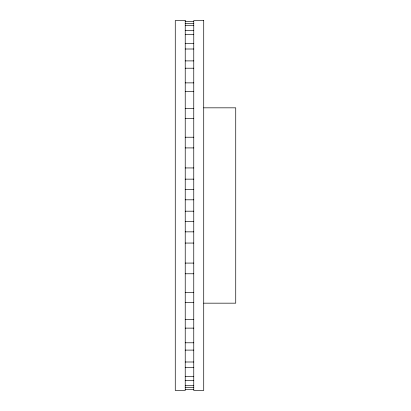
<?xml version="1.0" encoding="UTF-8"?>
<svg xmlns="http://www.w3.org/2000/svg" width="411" height="411" viewBox="0 0 411 411"><rect width="100%" height="100%" fill="white"/><g stroke="black" fill="none" stroke-linecap="round" stroke-linejoin="round"><path stroke-width="0.62" d="M185.227 21.506L193.761 21.506M185.233 23.314L193.771 23.314M185.233 25.292L193.771 25.292M185.227 30.655L193.761 30.655M185.227 34.55L193.761 34.55M185.233 43.309L193.771 43.309M185.233 49.001L193.771 49.001M185.227 60.895L193.761 60.895M185.227 68.211L193.761 68.211M185.233 82.873L193.771 82.873M185.233 91.591L193.771 91.591M203.722 107.831L235.734 107.831L235.734 303.169L203.722 303.169M185.227 108.576L193.761 108.576M185.227 118.43L193.761 118.43M185.233 137.223L193.771 137.223M185.233 147.919L193.771 147.919M185.227 167.945L193.761 167.945M185.227 179.155L193.761 179.155M185.227 189.533L193.761 189.533M185.233 199.808L193.771 199.808M185.233 211.192L193.771 211.192M185.227 221.467L193.761 221.467M185.227 231.845L193.761 231.845M185.227 243.055L193.761 243.055M185.233 263.081L193.771 263.081M185.233 273.777L193.771 273.777M185.227 292.57L193.761 292.57M185.227 302.424L193.761 302.424M185.233 319.409L193.771 319.409M185.233 328.127L193.771 328.127M185.227 342.789L193.761 342.789M185.227 350.105L193.761 350.105M185.233 361.999L193.771 361.999M185.233 367.691L193.771 367.691M185.227 376.45L193.761 376.45M185.227 380.345L193.761 380.345M185.233 385.708L193.771 385.708M185.233 387.686L193.771 387.686M185.227 389.494L193.761 389.494M185.227 20.55L175.266 20.55L175.266 390.45L185.227 390.45L185.227 20.55M203.722 20.55L193.761 20.55L193.761 390.45L203.722 390.45L203.722 20.55"/></g></svg>
